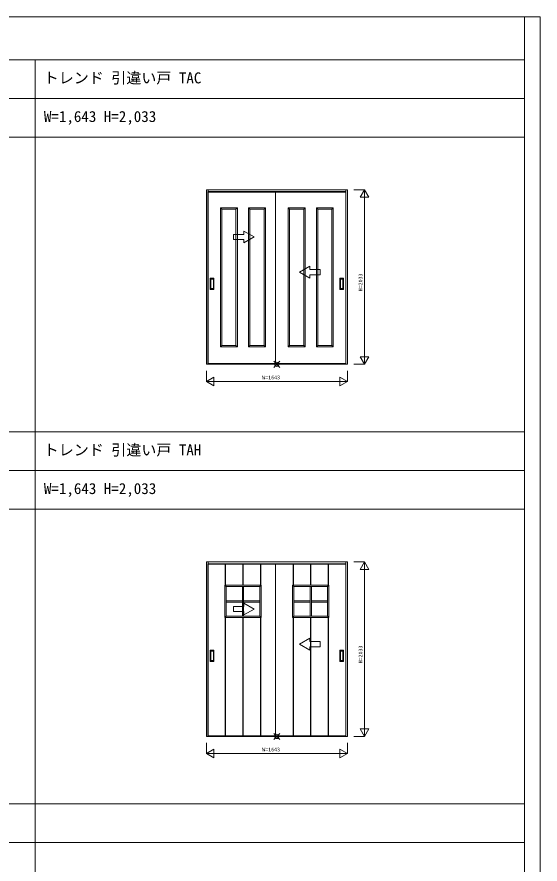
# Model space of a CAD drawing. Units: millimetres, scale not verified. Extents: x -14341 to 14341, y -10000 to 10000.
# Drawn here: x 8245 to 14341, y 130 to 10000 of the extents above; entities that cross this region are included whole.
import ezdxf
from ezdxf.enums import TextEntityAlignment as Align

# ---------------------------------------------------------------- set-up
doc = ezdxf.new("R2010")
doc.units = ezdxf.units.MM
doc.header["$LTSCALE"] = 50
doc.layers.add('0-0_0', color=7, linetype='Continuous')
for name, color, linetype, lineweight in [('0-1_YKK_F1', 7, 'Continuous', 18), ('0-2_YKK_IN', 1, 'Continuous', 18), ('0-3_YKK_A1', 4, 'Continuous', 18), ('0-4_YKK_N1', 2, 'Continuous', 18)]:
    doc.layers.add(name, color=color, linetype=linetype, lineweight=lineweight)
doc.styles.add('ＭＳ ゴシック', font='')
doc.styles.get('ＭＳ ゴシック').set_extended_font_data('MS Gothic')

msp = doc.modelspace()

# ---------------------------------------------------------------- linework, layer by layer
at = {"layer": '0-1_YKK_F1'}
for p, q in [((-14340.51, 10000), (14340.51, 10000)), ((14159.49, -10000), (14159.49, 10000)), ((14340.51, -10000), (14340.51, 10000)), ((-14340.51, 9500), (14159.49, 9500)), ((8459.49, -10000), (8459.49, 9500)), ((-14340.51, 9050), (14159.49, 9050)), ((-14340.51, 8600), (14159.49, 8600)), ((-14340.51, 5165), (14159.49, 5165)), ((-14340.51, 4715), (14159.49, 4715)), ((-14340.51, 4265), (14159.49, 4265)), ((-14340.51, 830), (14159.49, 830)), ((-14340.51, 380), (14159.49, 380))]:
    msp.add_line(p, q, dxfattribs=at)
at = {"layer": '0-2_YKK_IN'}
for p, q in [((11238.78, 5917.14), (11309.49, 5987.86)), ((11238.78, 5987.86), (11309.49, 5917.14)), ((11238.78, 1582.14), (11309.49, 1652.86)), ((11238.78, 1652.86), (11309.49, 1582.14))]:
    msp.add_line(p, q, dxfattribs=at)
for centre in [(11274.14, 5952.5), (11274.14, 1617.5)]:
    msp.add_circle(centre, 25, dxfattribs=at)
at = {"layer": '0-3_YKK_A1'}
for p, q in [((10452.64, 7985.5), (12095.64, 7985.5)), ((10452.64, 5952.5), (10452.64, 7985.5)), ((11289.14, 7964.5), (10469.14, 7964.5)), ((10472.64, 7985.5), (10472.64, 7955.5)), ((10472.64, 7961.5), (12075.64, 7961.5)), ((10472.64, 7958.5), (12075.64, 7958.5)), ((10472.64, 5956.5), (10472.64, 7955.5)), ((11259.14, 7964.5), (12079.14, 7964.5)), ((11259.14, 5960.5), (11259.14, 7964.5)), ((12075.64, 7985.5), (12075.64, 7955.5)), ((12075.64, 5956.5), (12075.64, 7955.5)), ((12095.64, 5952.5), (12095.64, 7985.5)), ((10617.04, 7776), (10813.44, 7776)), ((10633.04, 7760), (10617.04, 7776)), ((10633.04, 7760), (10797.44, 7760)), ((10797.44, 7760), (10813.44, 7776)), ((10797.44, 7760), (10797.44, 6172)), ((10813.44, 7776), (10813.44, 6156)), ((10944.84, 7776), (11141.24, 7776)), ((10960.84, 7760), (10944.84, 7776)), ((10960.84, 7760), (11125.24, 7760)), ((11125.24, 7760), (11141.24, 7776)), ((11125.24, 7760), (11125.24, 6172)), ((11141.24, 7776), (11141.24, 6156)), ((11407.04, 7776), (11407.04, 6156)), ((11603.44, 7776), (11407.04, 7776)), ((11423.04, 7760), (11407.04, 7776)), ((11423.04, 7760), (11423.04, 6172)), ((11587.44, 7760), (11423.04, 7760)), ((11587.44, 7760), (11603.44, 7776)), ((11734.84, 7776), (11734.84, 6156)), ((11931.24, 7776), (11734.84, 7776)), ((11750.84, 7760), (11734.84, 7776)), ((11750.84, 7760), (11750.84, 6172)), ((11915.24, 7760), (11750.84, 7760)), ((11915.24, 7760), (11931.24, 7776)), ((11009.14, 7436.45), (10889.14, 7505.73)), ((10889.14, 7466.45), (10889.14, 7505.73)), ((11009.14, 7436.45), (10889.14, 7367.17)), ((10889.14, 7367.17), (10889.14, 7406.45)), ((11539.13, 7026.55), (11659.13, 7095.83)), ((11539.13, 7026.55), (11659.13, 6957.27)), ((11659.13, 7056.55), (11659.13, 7095.83)), ((10498.14, 6826.5), (10498.14, 6954.5)), ((10539.14, 6955.5), (10499.14, 6955.5)), ((10504.14, 6836.5), (10504.14, 6944.5)), ((10505.14, 6945.5), (10533.14, 6945.5)), ((10534.14, 6944.5), (10534.14, 6836.5)), ((10540.14, 6826.5), (10540.14, 6954.5)), ((11659.13, 6957.27), (11659.13, 6996.55)), ((12008.14, 6826.5), (12008.14, 6954.5)), ((12009.14, 6955.5), (12049.14, 6955.5)), ((12014.14, 6944.5), (12014.14, 6836.5)), ((12043.14, 6945.5), (12015.14, 6945.5)), ((12044.14, 6836.5), (12044.14, 6944.5)), ((12050.14, 6826.5), (12050.14, 6954.5)), ((10539.14, 6825.5), (10499.14, 6825.5)), ((10533.14, 6835.5), (10505.14, 6835.5)), ((12009.14, 6825.5), (12049.14, 6825.5)), ((12015.14, 6835.5), (12043.14, 6835.5)), ((10633.04, 6172), (10617.04, 6156)), ((10797.44, 6172), (10813.44, 6156)), ((10960.84, 6172), (10944.84, 6156)), ((11125.24, 6172), (11141.24, 6156)), ((11423.04, 6172), (11407.04, 6156)), ((11587.44, 6172), (11603.44, 6156)), ((11750.84, 6172), (11734.84, 6156)), ((11915.24, 6172), (11931.24, 6156)), ((12095.64, 5952.5), (10452.64, 5952.5)), ((10469.14, 5960.5), (11259.14, 5960.5)), ((10472.64, 5952.5), (10472.64, 5956.5)), ((12075.64, 5956.5), (10472.64, 5956.5)), ((12079.14, 5960.5), (11259.14, 5960.5)), ((12075.64, 5952.5), (12075.64, 5956.5)), ((10452.64, 3650.5), (12095.64, 3650.5)), ((10452.64, 1617.5), (10452.64, 3650.5)), ((11289.14, 3629.5), (10469.14, 3629.5)), ((10472.64, 3650.5), (10472.64, 3620.5)), ((10472.64, 3626.5), (12075.64, 3626.5)), ((10472.64, 3623.5), (12075.64, 3623.5)), ((10472.64, 1621.5), (10472.64, 3620.5)), ((10672.14, 3629.5), (10672.14, 3379.5)), ((10676.14, 3629.5), (10676.14, 3379.5)), ((10877.14, 3629.5), (10877.14, 3379.5)), ((10881.14, 3629.5), (10881.14, 3379.5)), ((11082.14, 3629.5), (11082.14, 3379.5)), ((11086.14, 3629.5), (11086.14, 3379.5)), ((11259.14, 1625.5), (11259.14, 3629.5)), ((11259.14, 3629.5), (12079.14, 3629.5)), ((11462.14, 3629.5), (11462.14, 3379.5)), ((11466.14, 3629.5), (11466.14, 3379.5)), ((11667.14, 3629.5), (11667.14, 3379.5)), ((11671.14, 3629.5), (11671.14, 3379.5)), ((11872.14, 3629.5), (11872.14, 3379.5)), ((11876.14, 3629.5), (11876.14, 3379.5)), ((12075.64, 3650.5), (12075.64, 3620.5)), ((12075.64, 1621.5), (12075.64, 3620.5)), ((12095.64, 1617.5), (12095.64, 3650.5)), ((10683.14, 3363.5), (10667.14, 3379.5)), ((10871.64, 3363.5), (10871.64, 3017.5)), ((10886.64, 3363.5), (10886.64, 3017.5)), ((11075.14, 3363.5), (11091.14, 3379.5)), ((11473.14, 3363.5), (11457.14, 3379.5)), ((11661.64, 3363.5), (11661.64, 3017.5)), ((11676.64, 3363.5), (11676.64, 3017.5)), ((11865.14, 3363.5), (11881.14, 3379.5)), ((10871.64, 3198), (10683.14, 3198)), ((10871.64, 3183), (10683.14, 3183)), ((11075.14, 3198), (10886.64, 3198)), ((11075.14, 3183), (10886.64, 3183)), ((11009.14, 3101.45), (10889.14, 3170.73)), ((10889.14, 3131.45), (10889.14, 3170.73)), ((11473.14, 3198), (11661.64, 3198)), ((11473.14, 3183), (11661.64, 3183)), ((11676.64, 3198), (11865.14, 3198)), ((11676.64, 3183), (11865.14, 3183)), ((11009.14, 3101.45), (10889.14, 3032.17)), ((10889.14, 3032.17), (10889.14, 3071.45)), ((10683.14, 3017.5), (10667.14, 3001.5)), ((10672.14, 3001.5), (10672.14, 1625.5)), ((10676.14, 3001.5), (10676.14, 1625.5)), ((10877.14, 3001.5), (10877.14, 1625.5)), ((10881.14, 3001.5), (10881.14, 1625.5)), ((11075.14, 3017.5), (11091.14, 3001.5)), ((11082.14, 3001.5), (11082.14, 1625.5)), ((11086.14, 3001.5), (11086.14, 1625.5)), ((11473.14, 3017.5), (11457.14, 3001.5)), ((11462.14, 3001.5), (11462.14, 1625.5)), ((11466.14, 3001.5), (11466.14, 1625.5)), ((11667.14, 3001.5), (11667.14, 1625.5)), ((11671.14, 3001.5), (11671.14, 1625.5)), ((11865.14, 3017.5), (11881.14, 3001.5)), ((11872.14, 3001.5), (11872.14, 1625.5)), ((11876.14, 3001.5), (11876.14, 1625.5)), ((11539.13, 2691.55), (11659.13, 2760.83)), ((11539.13, 2691.55), (11659.13, 2622.27)), ((11659.13, 2721.55), (11659.13, 2760.83)), ((10498.14, 2491.5), (10498.14, 2619.5)), ((10539.14, 2620.5), (10499.14, 2620.5)), ((10504.14, 2501.5), (10504.14, 2609.5)), ((10505.14, 2610.5), (10533.14, 2610.5)), ((10534.14, 2609.5), (10534.14, 2501.5)), ((10540.14, 2491.5), (10540.14, 2619.5)), ((11659.13, 2622.27), (11659.13, 2661.55)), ((12008.14, 2491.5), (12008.14, 2619.5)), ((12009.14, 2620.5), (12049.14, 2620.5)), ((12014.14, 2609.5), (12014.14, 2501.5)), ((12043.14, 2610.5), (12015.14, 2610.5)), ((12044.14, 2501.5), (12044.14, 2609.5)), ((12050.14, 2491.5), (12050.14, 2619.5)), ((10539.14, 2490.5), (10499.14, 2490.5)), ((10533.14, 2500.5), (10505.14, 2500.5)), ((12009.14, 2490.5), (12049.14, 2490.5)), ((12015.14, 2500.5), (12043.14, 2500.5)), ((12095.64, 1617.5), (10452.64, 1617.5)), ((10469.14, 1625.5), (11259.14, 1625.5)), ((10472.64, 1617.5), (10472.64, 1621.5)), ((12075.64, 1621.5), (10472.64, 1621.5)), ((12079.14, 1625.5), (11259.14, 1625.5)), ((12075.64, 1617.5), (12075.64, 1621.5))]:
    msp.add_line(p, q, dxfattribs=at)
for points in [[(11289.14, 5960.5), (10469.14, 5960.5), (10469.14, 7964.5)], [(11259.14, 7964.5), (10469.14, 7964.5), (10469.14, 5960.5)], [(11259.14, 7964.5), (11259.14, 5960.5), (12079.14, 5960.5), (12079.14, 7964.5)], [(11259.14, 7964.5), (12079.14, 7964.5), (12079.14, 5960.5)], [(10813.44, 6156), (10617.04, 6156), (10617.04, 7776)], [(10797.44, 6172), (10633.04, 6172), (10633.04, 7760)], [(11141.24, 6156), (10944.84, 6156), (10944.84, 7776)], [(11125.24, 6172), (10960.84, 6172), (10960.84, 7760)], [(11407.04, 6156), (11603.44, 6156), (11603.44, 7776)], [(11423.04, 6172), (11587.44, 6172), (11587.44, 7760)], [(11734.84, 6156), (11931.24, 6156), (11931.24, 7776)], [(11750.84, 6172), (11915.24, 6172), (11915.24, 7760)], [(10889.14, 7466.45), (10769.14, 7466.45), (10769.14, 7406.45), (10889.14, 7406.45)], [(11659.13, 7056.55), (11779.13, 7056.55), (11779.13, 6996.55), (11659.13, 6996.55)], [(11289.14, 1625.5), (10469.14, 1625.5), (10469.14, 3629.5)], [(11259.14, 3629.5), (10469.14, 3629.5), (10469.14, 1625.5)], [(11259.14, 3629.5), (12079.14, 3629.5), (12079.14, 1625.5)], [(11259.14, 3629.5), (11259.14, 1625.5), (12079.14, 1625.5), (12079.14, 3629.5)], [(10889.14, 3131.45), (10769.14, 3131.45), (10769.14, 3071.45), (10889.14, 3071.45)], [(11659.13, 2721.55), (11779.13, 2721.55), (11779.13, 2661.55), (11659.13, 2661.55)]]:
    msp.add_lwpolyline(points, dxfattribs=at)
for points in [[(11091.14, 3379.5), (11091.14, 3001.5), (10667.14, 3001.5), (10667.14, 3379.5)], [(11075.14, 3363.5), (11075.14, 3017.5), (10683.14, 3017.5), (10683.14, 3363.5)], [(11457.14, 3379.5), (11457.14, 3001.5), (11881.14, 3001.5), (11881.14, 3379.5)], [(11473.14, 3363.5), (11473.14, 3017.5), (11865.14, 3017.5), (11865.14, 3363.5)]]:
    msp.add_lwpolyline(points, close=True, dxfattribs=at)
for centre, start, end in [((10499.14, 6954.5), 90, 180), ((10505.14, 6944.5), 90, 180), ((10533.14, 6944.5), 0, 90), ((10539.14, 6954.5), 0, 90), ((12009.14, 6954.5), 90, 180), ((12015.14, 6944.5), 90, 180), ((12043.14, 6944.5), 360, 90), ((12049.14, 6954.5), 0, 90), ((10499.14, 6826.5), 180, 270), ((10505.14, 6836.5), 180, 270), ((10533.14, 6836.5), 270, 0), ((10539.14, 6826.5), 270, 0), ((12009.14, 6826.5), 180, 270), ((12015.14, 6836.5), 180, 270), ((12043.14, 6836.5), 270, 360), ((12049.14, 6826.5), 270, 0), ((10499.14, 2619.5), 90, 180), ((10505.14, 2609.5), 90, 180), ((10533.14, 2609.5), 0, 90), ((10539.14, 2619.5), 0, 90), ((12009.14, 2619.5), 90, 180), ((12015.14, 2609.5), 90, 180), ((12043.14, 2609.5), 360, 90), ((12049.14, 2619.5), 0, 90), ((10499.14, 2491.5), 180, 270), ((10505.14, 2501.5), 180, 270), ((10533.14, 2501.5), 270, 0), ((10539.14, 2491.5), 270, 0), ((12009.14, 2491.5), 180, 270), ((12015.14, 2501.5), 180, 270), ((12043.14, 2501.5), 270, 360), ((12049.14, 2491.5), 270, 0)]:
    msp.add_arc(centre, 1, start, end, dxfattribs=at)
at = {"layer": '0-4_YKK_N1'}
for p, q in [((12170.64, 7985.5), (12295.64, 7985.5)), ((12245.64, 7898.9), (12345.64, 7898.9)), ((12295.64, 7985.5), (12295.64, 5952.5)), ((12245.64, 6039.1), (12345.64, 6039.1)), ((12170.64, 5952.5), (12295.64, 5952.5)), ((12095.64, 5877.5), (12095.64, 5752.5)), ((10452.64, 5752.5), (10539.24, 5802.5)), ((10452.64, 5752.5), (10539.24, 5702.5)), ((10539.24, 5802.5), (10539.24, 5702.5)), ((12009.03, 5802.5), (12095.64, 5752.5)), ((12170.64, 3650.5), (12295.64, 3650.5)), ((12245.64, 3563.9), (12345.64, 3563.9)), ((12295.64, 3650.5), (12295.64, 1617.5)), ((12245.64, 1704.1), (12345.64, 1704.1)), ((12170.64, 1617.5), (12295.64, 1617.5)), ((12095.64, 1542.5), (12095.64, 1417.5)), ((10452.64, 1417.5), (10539.24, 1467.5)), ((10452.64, 1417.5), (10539.24, 1367.5)), ((10539.24, 1467.5), (10539.24, 1367.5)), ((12009.03, 1467.5), (12095.64, 1417.5))]:
    msp.add_line(p, q, dxfattribs=at)
for points in [[(12245.64, 7898.9), (12295.64, 7985.5), (12345.64, 7898.9)], [(12245.64, 6039.1), (12295.64, 5952.5), (12345.64, 6039.1)], [(10452.64, 5877.5), (10452.64, 5752.5), (12095.64, 5752.5)], [(12009.03, 5802.5), (12009.03, 5702.5), (12095.64, 5752.5)], [(12245.64, 3563.9), (12295.64, 3650.5), (12345.64, 3563.9)], [(12245.64, 1704.1), (12295.64, 1617.5), (12345.64, 1704.1)], [(10452.64, 1542.5), (10452.64, 1417.5), (12095.64, 1417.5)], [(12009.03, 1467.5), (12009.03, 1367.5), (12095.64, 1417.5)]]:
    msp.add_lwpolyline(points, dxfattribs=at)

# ---------------------------------------------------------------- texts
at = {"layer": '0-0_0', "style": 'ＭＳ ゴシック'}
for s, p in [('トレンド 引違い戸 TAC', (8557.49, 9187.5)), ('W=1,643 H=2,033', (8559.49, 8737.5)), ('トレンド 引違い戸 TAH', (8557.49, 4852.5)), ('W=1,643 H=2,033', (8559.49, 4402.5))]:
    msp.add_text(s, height=128.3, dxfattribs=at).set_placement(p, align=Align.BOTTOM_LEFT)
at = {"layer": '0-4_YKK_N1', "color": 7, "style": 'ＭＳ ゴシック'}
for p in [(12283.64, 6804), (12283.64, 2469)]:
    msp.add_text('H=2033', height=43.99, rotation=90, dxfattribs=at).set_placement(p, align=Align.BOTTOM_LEFT)
for p in [(11104.14, 5764.5), (11104.14, 1429.5)]:
    msp.add_text('W=1643', height=43.99, dxfattribs=at).set_placement(p, align=Align.BOTTOM_LEFT)

doc.saveas('drawing.dxf')
